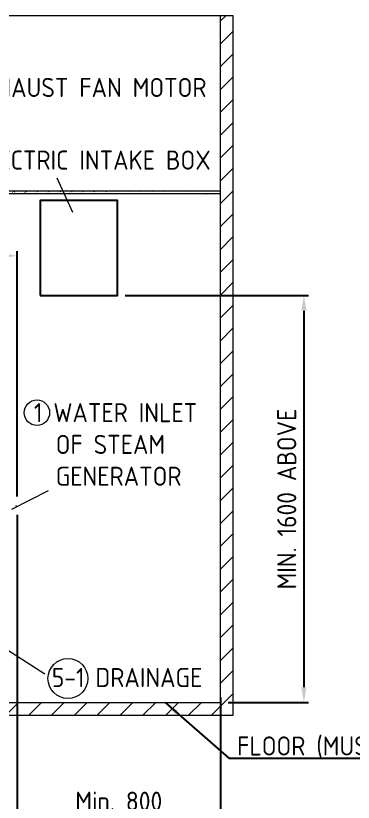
# Model space of a CAD drawing. Header units: millimetres. Extents: x -206364 to -140183, y -25143 to -12692.
# Drawn here: x -200958 to -199632, y -23269 to -20177 of the extents above; entities that cross this region are included whole.
import ezdxf

# ---------------------------------------------------------------- set-up
doc = ezdxf.new("R2010")
doc.units = ezdxf.units.MM
doc.linetypes.add('HIDDEN', pattern=[9.525, 6.35, -3.175])
doc.layers.get('0').update_dxf_attribs({"lineweight": 25})
for name, color, linetype, lineweight in [('D', 3, 'Continuous', 13), ('H', 2, 'HIDDEN', 15), ('S', 4, 'Continuous', 15)]:
    doc.layers.add(name, color=color, linetype=linetype, lineweight=lineweight)
doc.styles.get("Standard").update_dxf_attribs({"font": 'KAIU.TTF'})
doc.styles.add('STU25', font='isocp2.shx')
doc.dimstyles.new('STU25', dxfattribs={"dimscale": 30, "dimtxt": 2.5, "dimasz": 2, "dimexe": 0.6, "dimexo": 1, "dimgap": 1, "dimtad": 1, "dimdsep": 46, "dimtxsty": 'STU25', "dimcen": 2, "dimazin": 2, "dimtfac": 1, "dimtmove": 0, "dimatfit": 3, "dimfxl": 0, "dimtolj": 1, "dimtzin": 0, "dimarcsym": 0})
doc.dimstyles.new('STU25$7', dxfattribs={"dimscale": 30, "dimtxt": 2.5, "dimasz": 2, "dimexe": 1.25, "dimexo": 0.625, "dimgap": 1, "dimtad": 0, "dimdec": 4, "dimdsep": 46, "dimtxsty": 'STU25', "dimcen": 2.5, "dimazin": 2, "dimtfac": 1, "dimtdec": 4, "dimtmove": 0, "dimatfit": 3, "dimfxl": 0, "dimtolj": 1, "dimtzin": 0, "dimarcsym": 0})

# ---------------------------------------------------------------- blocks, each defined once
blk = doc.blocks.new('*D11')
at = {"layer": 'D', "color": 0, "linetype": 'Continuous', "lineweight": -2}
for p, q in [((-201753.4, -22843.9), (-201753.4, -21102.7)), ((-200953.4, -22066.9), (-200953.4, -21102.7)), ((-201693.4, -21120.7), (-201013.4, -21120.7))]:
    blk.add_line(p, q, dxfattribs=at)
at = {"layer": 'D', "color": 0}
for points in [[(-201693.4, -21110.7), (-201693.4, -21130.7), (-201753.4, -21120.7)], [(-201013.4, -21130.7), (-201013.4, -21110.7), (-200953.4, -21120.7)]]:
    blk.add_solid(points, dxfattribs=at)
at = {"layer": 'Defpoints', "color": 0}
for p in [(-200953.4, -21120.7), (-200953.4, -22096.9), (-201753.4, -22873.9)]:
    blk.add_point(p, dxfattribs=at)
at = {"layer": 'D', "color": 0, "insert": (-201348.4, -21053.2), "char_height": 75, "attachment_point": 5, "style": 'STU25'}
blk.add_mtext('\\A1;800', dxfattribs=at)
blk = doc.blocks.new('*D14')
at = {"layer": 'D', "color": 0, "lineweight": -2}
for p, q in [((-200953.4, -22138.6), (-200953.4, -23350.4)), ((-200153.4, -22857.3), (-200153.4, -23350.4)), ((-200893.4, -23332.4), (-200213.4, -23332.4))]:
    blk.add_line(p, q, dxfattribs=at)
at = {"layer": 'D', "color": 0}
for points in [[(-200893.4, -23322.4), (-200893.4, -23342.4), (-200953.4, -23332.4)], [(-200213.4, -23342.4), (-200213.4, -23322.4), (-200153.4, -23332.4)]]:
    blk.add_solid(points, dxfattribs=at)
at = {"layer": 'Defpoints', "color": 0}
for p in [(-200953.4, -22108.6), (-200153.4, -22827.3), (-200153.4, -23332.4)]:
    blk.add_point(p, dxfattribs=at)
at = {"layer": 'D', "color": 0, "insert": (-200553.4, -23264.9), "char_height": 75, "attachment_point": 5, "style": 'STU25'}
blk.add_mtext('\\A1;Min. 800', dxfattribs=at)
blk = doc.blocks.new('*D18')
at = {"layer": 'D', "color": 0, "lineweight": -2}
for p, q in [((-200153.4, -22857.3), (-200153.4, -23698.6)), ((-202553.4, -22906.9), (-202553.4, -23698.6)), ((-202493.4, -23680.6), (-200213.4, -23680.6))]:
    blk.add_line(p, q, dxfattribs=at)
at = {"layer": 'D', "color": 0}
for points in [[(-202493.4, -23670.6), (-202493.4, -23690.6), (-202553.4, -23680.6)], [(-200213.4, -23690.6), (-200213.4, -23670.6), (-200153.4, -23680.6)]]:
    blk.add_solid(points, dxfattribs=at)
at = {"layer": 'Defpoints', "color": 0}
for p in [(-200153.4, -22827.3), (-202553.4, -22876.9), (-200153.4, -23680.6)]:
    blk.add_point(p, dxfattribs=at)
at = {"layer": 'D', "color": 0, "insert": (-201305.8, -23609.3), "char_height": 75, "attachment_point": 5, "style": 'STU25'}
blk.add_mtext('\\A1;2400(STERILIZE SPACE)', dxfattribs=at)
blk = doc.blocks.new('*D21')
at = {"layer": 'D', "color": 0, "lineweight": -2}
for p, q in [((-200528.3, -21276.9), (-199807.6, -21276.9)), ((-199825.6, -21336.9), (-199825.6, -22816.9)), ((-200123.4, -22876.9), (-199807.6, -22876.9))]:
    blk.add_line(p, q, dxfattribs=at)
at = {"layer": 'D', "color": 0}
for points in [[(-199815.6, -21336.9), (-199835.6, -21336.9), (-199825.6, -21276.9)], [(-199835.6, -22816.9), (-199815.6, -22816.9), (-199825.6, -22876.9)]]:
    blk.add_solid(points, dxfattribs=at)
at = {"layer": 'Defpoints', "color": 0}
for p in [(-200558.3, -21276.9), (-200153.4, -22876.9), (-199825.6, -22876.9)]:
    blk.add_point(p, dxfattribs=at)
at = {"layer": 'D', "color": 0, "insert": (-199893.1, -22076.9), "char_height": 75, "attachment_point": 5, "rotation": 90, "style": 'STU25'}
blk.add_mtext('\\A1;{\\Fisocp2.shx;MIN. 1600 ABOVE}', dxfattribs=at)

msp = doc.modelspace()

# ---------------------------------------------------------------- hatches: boundary and pattern name
at = {"layer": 'H', "linetype": 'HIDDEN', "ltscale": 5}
h = msp.add_hatch(dxfattribs=at)
h.set_pattern_fill('ANSI31', color=256, scale=20, style=0)
h.set_pattern_definition([(45, (31760.416, -3360.563), (-44.90128, 44.90128), [])])
h.paths.add_polyline_path([(-200103.423, -22926.854), (-200103.423, -20176.854), (-200153.423, -20176.854), (-200153.423, -22876.854), (-202553.423, -22876.854), (-202553.423, -20176.854), (-202603.423, -20176.854), (-202603.423, -22926.854)])
at = {"layer": 'H'}
h = msp.add_hatch(dxfattribs=at)
h.set_pattern_fill('ANSI31', color=256, scale=10, style=0)
h.set_pattern_definition([(45, (34989.665, -3360.563), (-22.4506403, 22.4506403), [])])
edge = h.paths.add_edge_path()
edge.add_line((-200153.423, -20876.854), (-202553.423, -20876.854))
edge.add_line((-200153.423, -20866.854), (-202553.423, -20866.854))

# ---------------------------------------------------------------- linework, layer by layer
at = {"linetype": 'Continuous'}
msp.add_lwpolyline([(-200862.966, -21276.854), (-200558.278, -21276.854), (-200558.278, -20902.984), (-200862.966, -20902.984)], close=True, dxfattribs=at)
at = {"color": 7, "linetype": 'Continuous', "lineweight": 15}
for centre, radius, start, end in [((-200958.123, -22103.07), 0.3, 180, 263.84936), ((-200958.123, -22108.638), 0.3, 96.15064, 180), ((-200958.423, -22105.854), 2.5, 276.15064, 83.84936)]:
    msp.add_arc(centre, radius, start, end, dxfattribs=at)
at = {"layer": 'D', "linetype": 'Continuous'}
msp.add_line((-200734.317, -20950.896), (-200795.597, -20816.029), dxfattribs=at)
at = {"layer": 'D'}
for p, q in [((-200974.038, -22116.434), (-200829.492, -22043.112)), ((-200991.303, -22669.256), (-200844.541, -22763.95))]:
    msp.add_line(p, q, dxfattribs=at)
for centre, radius in [((-200875.167, -21737.544), 50), ((-200753.252, -22782.691), 78.472)]:
    msp.add_circle(centre, radius, dxfattribs=at)
at = {"layer": 'S', "linetype": 'Continuous'}
for p, q in [((-200103.423, -20176.854), (-202603.423, -20176.854)), ((-200153.423, -22876.854), (-200153.423, -20176.854)), ((-200103.423, -22926.854), (-200103.423, -20176.854)), ((-200153.423, -20866.854), (-202553.423, -20866.854)), ((-200153.423, -20876.854), (-202553.423, -20876.854)), ((-202553.423, -22876.854), (-200153.423, -22876.854)), ((-202603.423, -22926.854), (-200103.423, -22926.854))]:
    msp.add_line(p, q, dxfattribs=at)

# ---------------------------------------------------------------- texts
at = {"layer": 'D', "color": 11, "char_height": 75, "attachment_point": 1}
for s, insert in [('{\\Fisocp2.shx;\\C3;4 EXHAUST FAN MOTOR}', (-201237.418, -20421.519)), ('{\\Fisocp2.shx;\\C3;3 ELECTRIC INTAKE BOX}', (-201213.876, -20706.911)), ('{\\Fisocp2.shx;\\C3;1 WATER INLET \\P  OF STEAM \\P  GENERATOR}', (-200887.152, -21699.788)), ('{\\Fisocp2.shx;\\C3;FLOOR (MUST BE WATERPROOF)}', (-200088.191, -23010.312))]:
    msp.add_mtext(s, dxfattribs=dict(at, insert=insert))
at = {"layer": 'D', "color": 11, "insert": (-200816.46, -22741.224), "char_height": 75, "attachment_point": 1, "style": 'STU25'}
msp.add_mtext('{\\C3;5-1 DRAINAGE }', dxfattribs=at)

# ---------------------------------------------------------------- dimensions: what is measured, and where the dimension line sits
at = {"layer": 'D', "linetype": 'Continuous'}
dim = msp.add_linear_dim(base=(-200953.423, -21120.734), p1=(-201753.423, -22873.854), p2=(-200953.423, -22096.854), dimstyle='STU25', dxfattribs=at)
dim.commit()
dim.dimension.update_dxf_attribs({"geometry": '*D11', "text_midpoint": (-201348.423, -21120.734), "dimtype": 160})
at = {"layer": 'D'}
dim = msp.add_linear_dim(base=(-199825.622, -22876.854), p1=(-200558.278, -21276.854), p2=(-200153.423, -22876.854), angle=90, text='{\\Fisocp2.shx;MIN. <> ABOVE}', dimstyle='STU25', dxfattribs=at)
dim.commit()
dim.dimension.update_dxf_attribs({"geometry": '*D21', "text_midpoint": (-199893.122, -22076.854)})
for base, p1, text, picture, middle in [((-200153.423, -23332.37), (-200953.423, -22108.638), 'Min. <>', '*D14', (-200553.423, -23332.37)), ((-200153.423, -23680.553), (-202553.423, -22876.854), '<>(STERILIZE SPACE)', '*D18', (-201305.799, -23680.553))]:
    dim = msp.add_linear_dim(base=base, p1=p1, p2=(-200153.423, -22827.341), text=text, dimstyle='STU25', dxfattribs=at)
    dim.commit()
    dim.dimension.update_dxf_attribs({"geometry": picture, "text_midpoint": middle, "dimtype": 160})

# ---------------------------------------------------------------- leaders
msp.add_leader([(-200370.54, -22876.854), (-200121.169, -23096.365), (-198705.043, -23096.365)], dimstyle='STU25$7', override={"dimgap": 1, "dimtad": 0}, dxfattribs=at)

doc.saveas('drawing.dxf')
